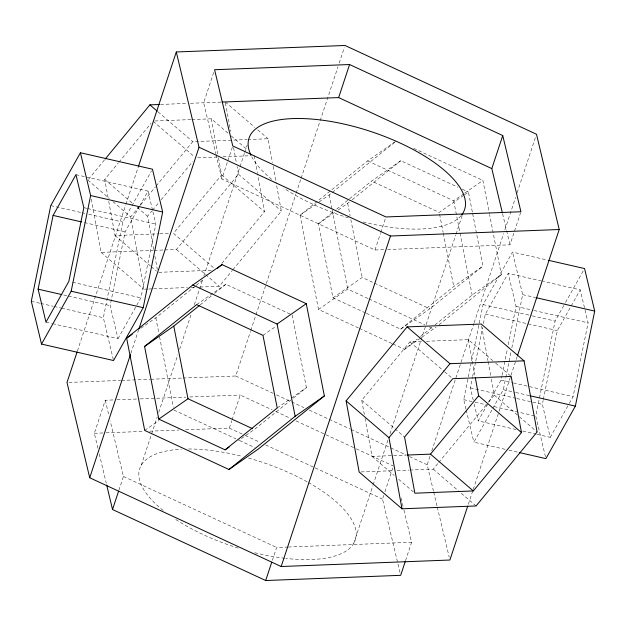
<?xml version="1.0" encoding="UTF-8"?>
<svg xmlns="http://www.w3.org/2000/svg" width="626" height="626" viewBox="0 0 626 626"><rect width="100%" height="100%" fill="white"/><g stroke="black" fill="none" stroke-linecap="round" stroke-linejoin="round"><path stroke-width="0.47" stroke-dasharray="3.13 2.35" d="M113.322 359.582L103.337 317.718L122.79 222.058L131.405 206.713M52.6 323.673L118.009 338.611L110.137 305.613L125.13 231.863L139.426 206.4M118.009 338.611L140.873 297.866L155.874 224.124L152.721 210.923M465.979 409.091L463.725 399.646L468.17 377.783M468.358 376.836L483.045 304.612L512.522 252.098L547.586 260.111M473.248 400.139L470.322 387.885L472.466 377.345M472.661 376.39L475.58 362.024M475.776 361.061L482.591 327.547M483.374 323.712L485.322 314.135L508.187 273.39L542.312 281.184M488.679 402.205L501.066 380.139L501.841 376.304M502.036 375.35L507.49 348.533M508.273 344.699L516.059 306.388L508.187 273.39M492.881 408.293L503.335 389.662L505.651 378.26M505.847 377.306L511.066 351.648M511.841 347.845L522.663 294.627L512.522 252.098M545.457 456.737L535.762 416.094L555.09 321.06L565.067 303.274M536.967 434.303L550.231 437.339L542.359 404.333L543.141 400.507M543.337 399.545L557.359 330.591L570.701 306.818M569.292 403.379L573.103 396.594L588.096 322.844L580.224 289.846L543.258 281.403M77.428 350.92L125.63 205.164M125.943 204.232L138.221 167.103M97.938 448.349L94.346 433.294L105.278 400.241L115.959 399.834M213.677 72.483L203.653 102.781L215.774 153.589M130.857 353.346L138.534 330.137M118.901 490.228L123.455 476.456L110.215 420.946M383.738 249.672L374.997 250.009L221.831 178.997L227.606 161.555M227.903 160.632L232.457 146.86M141.249 465.274L157.212 416.994M158.746 412.354L177.784 354.793M179.631 349.222L191.298 313.947M194.365 304.659L199.279 289.807M199.584 288.876L202.347 280.518M203.888 275.878L244.414 153.331M244.719 152.4L247.176 144.974M183.05 378.018L235.72 375.991L250.463 331.428M250.768 330.497L255.682 315.645M255.987 314.714L295.902 194.021M296.208 193.098L300.816 179.169M301.122 178.238L319.855 121.608M320.16 120.677L337.97 66.833M339.198 63.116L344.417 47.333M185.632 429.78L229.335 428.098L231.769 420.75M232.066 419.835L240.267 395.045L272.138 409.819M272.373 560.325L276.622 547.468L287.303 547.061M374.997 250.009L380.467 233.482M380.764 232.567L385.624 217.879M353.776 543.345L372.814 485.784M373.119 484.853L388.167 439.358M390.014 433.787L455.72 235.11M456.025 234.187L462.168 215.618M400.006 572.5L382.502 499.11L383.715 495.44M384.927 491.762L392.823 467.896M433.474 491.167L427.175 464.758L430.25 455.478M431.783 450.83L473.851 323.642M474.156 322.711L503.633 233.584M504.861 229.875L515.605 197.378M517.139 192.738L535.872 136.1M405.538 560.63L411.611 542.273L403.527 508.398M387.619 249.524L509.987 244.813L520.613 212.676M468.326 504.321L472.927 490.393M473.233 489.469L498.719 412.409M499.024 411.478L510.691 376.203M511.004 375.271L515.918 360.42M516.223 359.488L517.146 356.703M131.883 205.86L151.5 170.906M139.903 205.547L148.002 191.118L85.441 176.829M516.114 429.546L478.194 420.883L488.202 403.058M505.143 449.319L473.866 442.175L492.404 409.146M565.544 302.428L583.604 270.244M571.178 305.973L580.224 289.846M550.231 437.339L568.815 404.232M88.469 179.326L104.605 159.771M108.04 197.503L104.722 179.427L118.306 162.963M118.924 162.212L151.03 123.299M147.814 289.055L143.949 289.204L130.685 216.886L155.506 186.798M156.132 186.047L192.745 141.664L246.824 139.582M153.66 249.524L147.556 216.236L151.875 210.993M152.494 210.25L158.668 202.761M161.14 199.772L192.628 161.602M218.482 157.807L221.62 174.928L173.465 233.295L214.084 268.202M164.849 249.946L176.438 249.5L238.498 174.278L237.097 166.665M221.854 263.366L264.462 211.729L257.482 173.684M199.96 287.052L219.272 286.309L232.309 270.51M232.927 269.759L281.332 211.079L276.449 184.435M364.355 414.537L361.734 400.272L409.897 341.898L421.588 341.444M409.842 470.048L433.231 469.148L438.169 463.17M438.779 462.426L486.253 404.881M488.718 401.892L494.274 395.162L490.925 376.899M140.834 328.267L155.835 317.82L195.39 286.019M196.149 285.409L202.996 279.908M358.432 327.954L318.509 309.447L300.05 215.219L367.642 160.89L396.055 141.093M318.994 202.018L329.253 194.866L396.086 141.147M200.195 304.893L211.518 295.793M214.538 293.367L225.861 284.259L291.301 314.604M365.482 312.89L332.977 297.82L318.47 223.756L333.65 211.557M336.678 209.123L348.823 199.358M349.582 198.747L371.594 181.063L400.797 160.71L457.888 187.182M338.196 210.007L349.191 202.19M352.227 199.749L400.797 160.71M292.185 315.011L306.411 387.635L254.32 429.506L238.537 440.508M366.359 313.297L400.617 329.174L453.74 286.481L482.943 266.128L472.52 212.957M400.617 329.174L429.819 308.821L482.943 266.128M393.034 343.995L404.568 349.347L417.472 338.963M420.515 336.522L431.901 327.367M434.945 324.925L472.153 295.018L501.356 274.665L489.61 214.702M421.932 337.242L436.048 327.163M439.084 324.714L501.356 274.665M300.05 215.219L318.204 202.566M196.658 304.612L225.861 284.259M318.47 223.756L335.043 212.206M367.642 160.89L453.693 200.79L463.952 193.637M464.742 193.09L482.896 180.437L489.422 213.748M463.694 195.367L439.225 212.417L371.594 181.063M464.484 194.819L468.428 192.065L472.34 212.003M262.983 335.364L276.402 326.013M332.977 297.82L362.18 277.467L373.597 282.756M144.708 430.43L158.918 420.531M318.509 309.447L347.712 289.095L368.119 298.555M277.216 407.988L290.628 398.637M291.419 398.089L306.411 387.635M404.568 349.347L421.142 337.79M160.53 104.448L186.603 103.439M190.468 103.29L221.135 102.108M190.875 119.589L152.877 121.053L194.24 156.594M191.846 119.558L211.33 118.807L228.318 133.401M247.786 139.543L268.069 138.761L272.435 162.549M197.667 157.791L217.144 157.04M222.989 156.813L251.245 155.725M108.736 201.306L115.012 235.548L158.855 233.858M159.826 233.819L168.597 233.482M91.341 199.107L101.115 252.395L153.26 250.392M154.223 250.353L163.887 249.985M158.824 272.318L211.431 270.291M148.777 289.016L152.642 288.868M153.605 288.836L187.401 287.53M191.266 287.381L195.132 287.232M426.455 341.264L468.342 339.644L492.717 360.592M68.938 382.416L120.63 380.42M121.608 380.389L149.896 379.293M150.866 379.254L182.08 378.057M116.937 399.795L139.269 398.934M140.24 398.895L185.883 397.134M189.764 396.986L240.267 395.045M94.346 433.294L105.035 432.879M106.005 432.848L143.878 431.384M149.7 431.165L178.84 430.039M365.052 418.34L372.032 456.393L406.125 455.079M361.1 471.926L393.269 470.689M397.166 470.541L408.864 470.087M288.273 547.022L411.611 542.273M75.965 174.662L84.494 176.61M522.663 294.627L534.987 297.444M83.829 207.668L86.678 208.317M87.624 208.536L155.874 224.124M516.059 306.388L533.125 310.285M534.072 310.504L588.096 322.844M50.753 205.602L81.083 212.527M82.037 212.746L84.878 213.396M88.665 214.264L122.79 222.058M483.045 304.612L531.388 315.653M532.335 315.864L555.09 321.06M84.377 222.559L125.13 231.863M485.322 314.135L557.359 330.591M72.632 282.279L140.873 297.866M501.066 380.139L512.436 382.736M513.383 382.955L573.103 396.594M503.335 389.662L514.713 392.259M515.66 392.479L528.931 395.507M63.688 295.002L67.483 295.871M68.43 296.082L110.137 305.613M470.322 387.885L515.824 398.277M516.771 398.488L542.359 404.333M463.725 399.646L474.148 402.025M475.095 402.244L487.419 405.053M494.055 406.571L535.762 416.094M31.3 301.27L39.829 303.219M40.776 303.43L53.1 306.247M54.047 306.466L60.683 307.976M61.63 308.195L103.337 317.718M45.972 322.155L51.653 323.454M522.749 431.056L536.012 434.092M508.938 450.18L518.414 452.348M413.7 148.354L482.896 180.437M462.278 189.216L468.428 192.065M374.481 283.171L429.819 308.821M369.004 298.962L424.897 324.878M429.334 326.936L433.763 328.994M359.324 328.368L392.142 343.588M235.72 375.991L272.952 393.253M276.496 394.896L290.675 401.469M291.56 401.884L303.97 407.636M309.291 410.1L350.067 429.006M350.951 429.413L405.906 454.899M409.451 456.542L427.175 464.758M275.683 411.462L290.73 418.442M296.043 420.907L355.365 448.404M356.249 448.819L393.433 466.057M229.335 428.098L244.39 435.07M245.275 435.485L259.438 442.05M265.635 444.922L314.33 467.505M315.214 467.912L382.502 499.11M173.911 410.077L235.994 438.865M239.547 440.508L254.618 447.504M123.455 476.456L276.622 547.468M225.235 101.952L254.774 127.336M257.732 129.879L268.069 138.761M231.268 135.936L247.52 149.904M495.675 363.127L510.44 375.819M238.498 174.278L281.332 211.079M494.274 395.162L518.641 416.11M519.384 416.744L537.108 431.971M158.034 111.835L192.745 141.664M221.62 174.928L264.462 211.729M409.897 341.898L443.865 371.093M444.609 371.727L452.731 378.707M104.722 179.427L133.526 204.178M137.219 207.347L147.556 216.236M361.734 400.272L404.568 437.073M433.231 469.148L458.342 490.721M461.299 493.265L476.065 505.957M176.438 249.5L219.272 286.309M87.851 180.077L109.268 198.481M112.962 201.65L130.685 216.886M115.012 235.548L150.467 266.011M151.202 266.645L156.375 271.089M372.032 456.393L394.184 475.431M398.613 479.234L414.866 493.194M101.115 252.395L143.949 289.204M502.576 213.763L506.395 229.758M506.622 230.697L509.987 244.813M474.148 403.911L478.194 420.883M466.206 410.038L473.866 442.175M433.701 492.114L437.073 506.262M437.3 507.201L449.225 557.195M401.063 498.046L403.308 507.459M216.001 154.528L221.831 178.997M148.002 191.118L152.501 209.976M105.278 400.241L108.869 415.296M99.284 453.991L106.24 483.162M453.693 200.79L459.844 232.199M460.032 233.154L472.153 295.018M439.601 214.319L443.138 232.356M443.318 233.31L453.74 286.481M347.673 203.403L350.09 215.751M350.834 219.546L362.18 277.467M329.253 194.866L332.054 209.147M332.234 210.093L347.712 289.095M155.835 317.82L158.816 333.032M159.56 336.843L173.347 407.229M481.574 325.958L487.928 360.56M488.1 361.523L490.745 375.944M468.342 339.644L475.15 376.742M273.132 166.359L276.269 183.488M254.164 155.608L257.309 172.737M225.407 102.907L230.642 131.452M233.608 147.634L236.401 162.854M211.33 118.807L217.785 153.996M154.888 256.183L157.329 269.501M461.088 215.641A113.541 44.548 18.3 0 1 362.227 221.753M348.471 217.887A113.541 44.548 18.3 0 1 283.875 188.223M271.707 179.318A113.541 44.548 18.3 0 1 251.762 156.821M308.469 482.56A113.541 44.548 18.3 0 1 355.458 539.479A113.541 44.548 18.3 0 1 285.785 558.384M284.799 558.275A113.541 44.548 18.3 0 1 254.798 552.735M238.248 548.118A113.541 44.548 18.3 0 1 174.568 518.735M163.151 510.433A113.541 44.548 18.3 0 1 181.485 449.178M188.551 448.991A113.541 44.548 18.3 0 1 242.105 456.346M248.499 458.052A113.541 44.548 18.3 0 1 307.624 482.083"/><path stroke-width="0.94" d="M38.1 289.157L53.093 215.414L75.965 174.662L83.829 207.668L68.837 281.41L45.972 322.155L38.1 289.157L61.794 294.572M41.512 344.081L71.176 291.223L90.629 195.555L80.418 152.744L152.454 169.2L162.666 212.011L143.213 307.679L113.549 360.529L41.512 344.081L31.3 301.27L50.753 205.602L80.418 152.744M519.361 452.567L545.903 458.623L575.372 406.118L594.7 311.083L584.559 268.554L548.54 260.33M77.123 351.851L66.99 382.486L89.714 477.755L281.168 566.522L449.898 560.027L467.708 506.176M138.526 166.172L176.297 51.974L345.028 45.479L536.482 134.246L559.206 229.515L517.452 355.779M89.714 477.755L130.544 354.277M138.839 329.213L199.021 147.243L176.297 51.974M405.233 561.553L400.679 575.325L265.69 580.521L112.523 509.509L118.604 491.144M222.105 102.069L338.643 97.586L349.574 64.533L502.741 135.545L520.918 211.76L385.929 216.956L232.762 145.944L214.585 69.729L349.574 64.533M265.69 580.521L271.762 562.156M281.168 566.522L390.475 236.01L559.206 229.515M502.357 212.817L491.809 168.597L502.741 135.545M105.223 159.012L149.911 104.855L159.567 104.487M346.108 400.875L407.143 326.889L481.222 324.033L524.064 360.842L537.108 431.971L476.065 505.957L401.986 508.805L359.152 472.004L346.108 400.875L388.942 437.676L401.986 508.805M388.942 437.676L449.977 363.698L524.064 360.842M407.103 455.039L430.477 454.14L478.64 395.765L475.322 377.697M473.319 490.948L521.474 432.574L511.184 376.453L452.731 378.707L404.568 437.073L414.866 493.194L473.319 490.948L430.477 454.14M126.632 338.173L192.816 284.971L222.019 264.618L306.278 303.688L324.354 395.953L258.17 449.147L228.967 469.5L144.708 430.43L126.632 338.173L132.156 334.323M217.449 268.288L222.019 264.618M144.567 346.483L196.658 304.612L262.983 335.364L277.216 407.988L225.117 449.859L158.793 419.107L144.567 346.483L173.77 326.13L199.436 305.504M228.967 469.5L295.151 416.306L324.354 395.953M192.816 284.971L277.075 324.041L306.278 303.688M158.793 419.107L187.996 398.754L252.552 428.685M225.117 449.859L229.069 447.105M90.629 195.555L162.666 212.011M535.934 297.663L594.7 311.083M53.093 215.414L81.529 221.909M529.878 395.726L575.372 406.118M71.176 291.223L143.213 307.679M338.643 97.586L491.809 168.597M199.021 147.243L390.475 236.01M149.911 104.855L157.29 111.201M407.143 326.889L449.977 363.698M478.64 395.765L521.474 432.574M106.694 485.04L112.523 509.509M277.075 324.041L295.151 416.306M173.77 326.13L187.996 398.754M250.846 154.998A113.541 44.548 18.3 0 1 359.175 127.931A113.541 44.548 18.3 0 1 461.644 214.953"/></g></svg>
